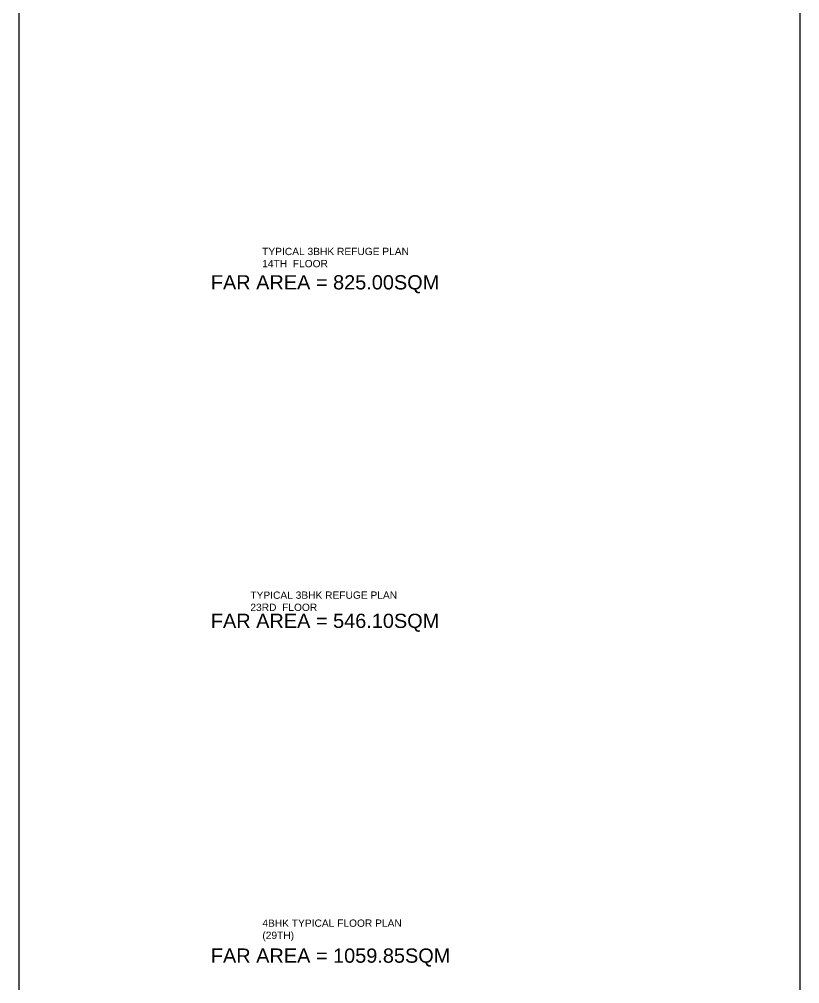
# Model space of a CAD drawing. Header units: metres. Extents: x 256329 to 886268, y -249371 to 355.
# Drawn here: x 282044.8 to 282205.2, y -477.8 to -279.6 of the extents above; entities that cross this region are included whole.
import ezdxf

# ---------------------------------------------------------------- set-up
doc = ezdxf.new("R2010")
doc.units = ezdxf.units.M
doc.header["$MEASUREMENT"] = 0
doc.layers.add('A_TEXT', color=4, linetype='Continuous', lineweight=0, transparency=0.3)
doc.layers.add('SPA COMMENT', color=7, linetype='Continuous', true_color=0xeb0505)
doc.styles.add('Arial', font='arial.ttf')

msp = doc.modelspace()

# ---------------------------------------------------------------- linework, layer by layer
at = {"layer": 'SPA COMMENT'}
msp.add_lwpolyline([(282044.802232, 21.528523), (282205.154364, 21.528523), (282205.154364, -997.910129), (282044.802232, -997.910129)], close=True, dxfattribs=at)

# ---------------------------------------------------------------- texts
at = {"layer": 'A_TEXT', "lineweight": 0, "char_height": 1.5, "attachment_point": 7, "style": 'Arial'}
for s, insert, width, rotation in [('TYPICAL 3BHK REFUGE PLAN \\P14TH  FLOOR', (282094.710672, -330.582785, 0.81762), 38.917378, 0.03230508), ('TYPICAL 3BHK REFUGE PLAN \\P23RD  FLOOR', (282092.279598, -401.228395), 38.917378, 0.03230508), ('4BHK TYPICAL FLOOR PLAN\\P(29TH)', (282094.743424, -469.07389), 49.030574, 0.01797177)]:
    msp.add_mtext(s, dxfattribs=dict(at, insert=insert, width=width, rotation=rotation))
at = {"layer": 'A_TEXT', "lineweight": 0, "char_height": 2.927656, "width": 187.570469, "attachment_point": 7, "style": 'Arial'}
for s, insert in [('\\pxt13;FAR AREA = 825.00SQM', (282084.158652, -335.91812, 3.731802)), ('\\pxt13;FAR AREA = 546.10SQM', (282084.158652, -405.498945, 3.731802)), ('\\pxt13;FAR AREA = 1059.85SQM', (282084.159025, -474.30981, 3.689161))]:
    msp.add_mtext(s, dxfattribs=dict(at, insert=insert))

doc.saveas('drawing.dxf')
